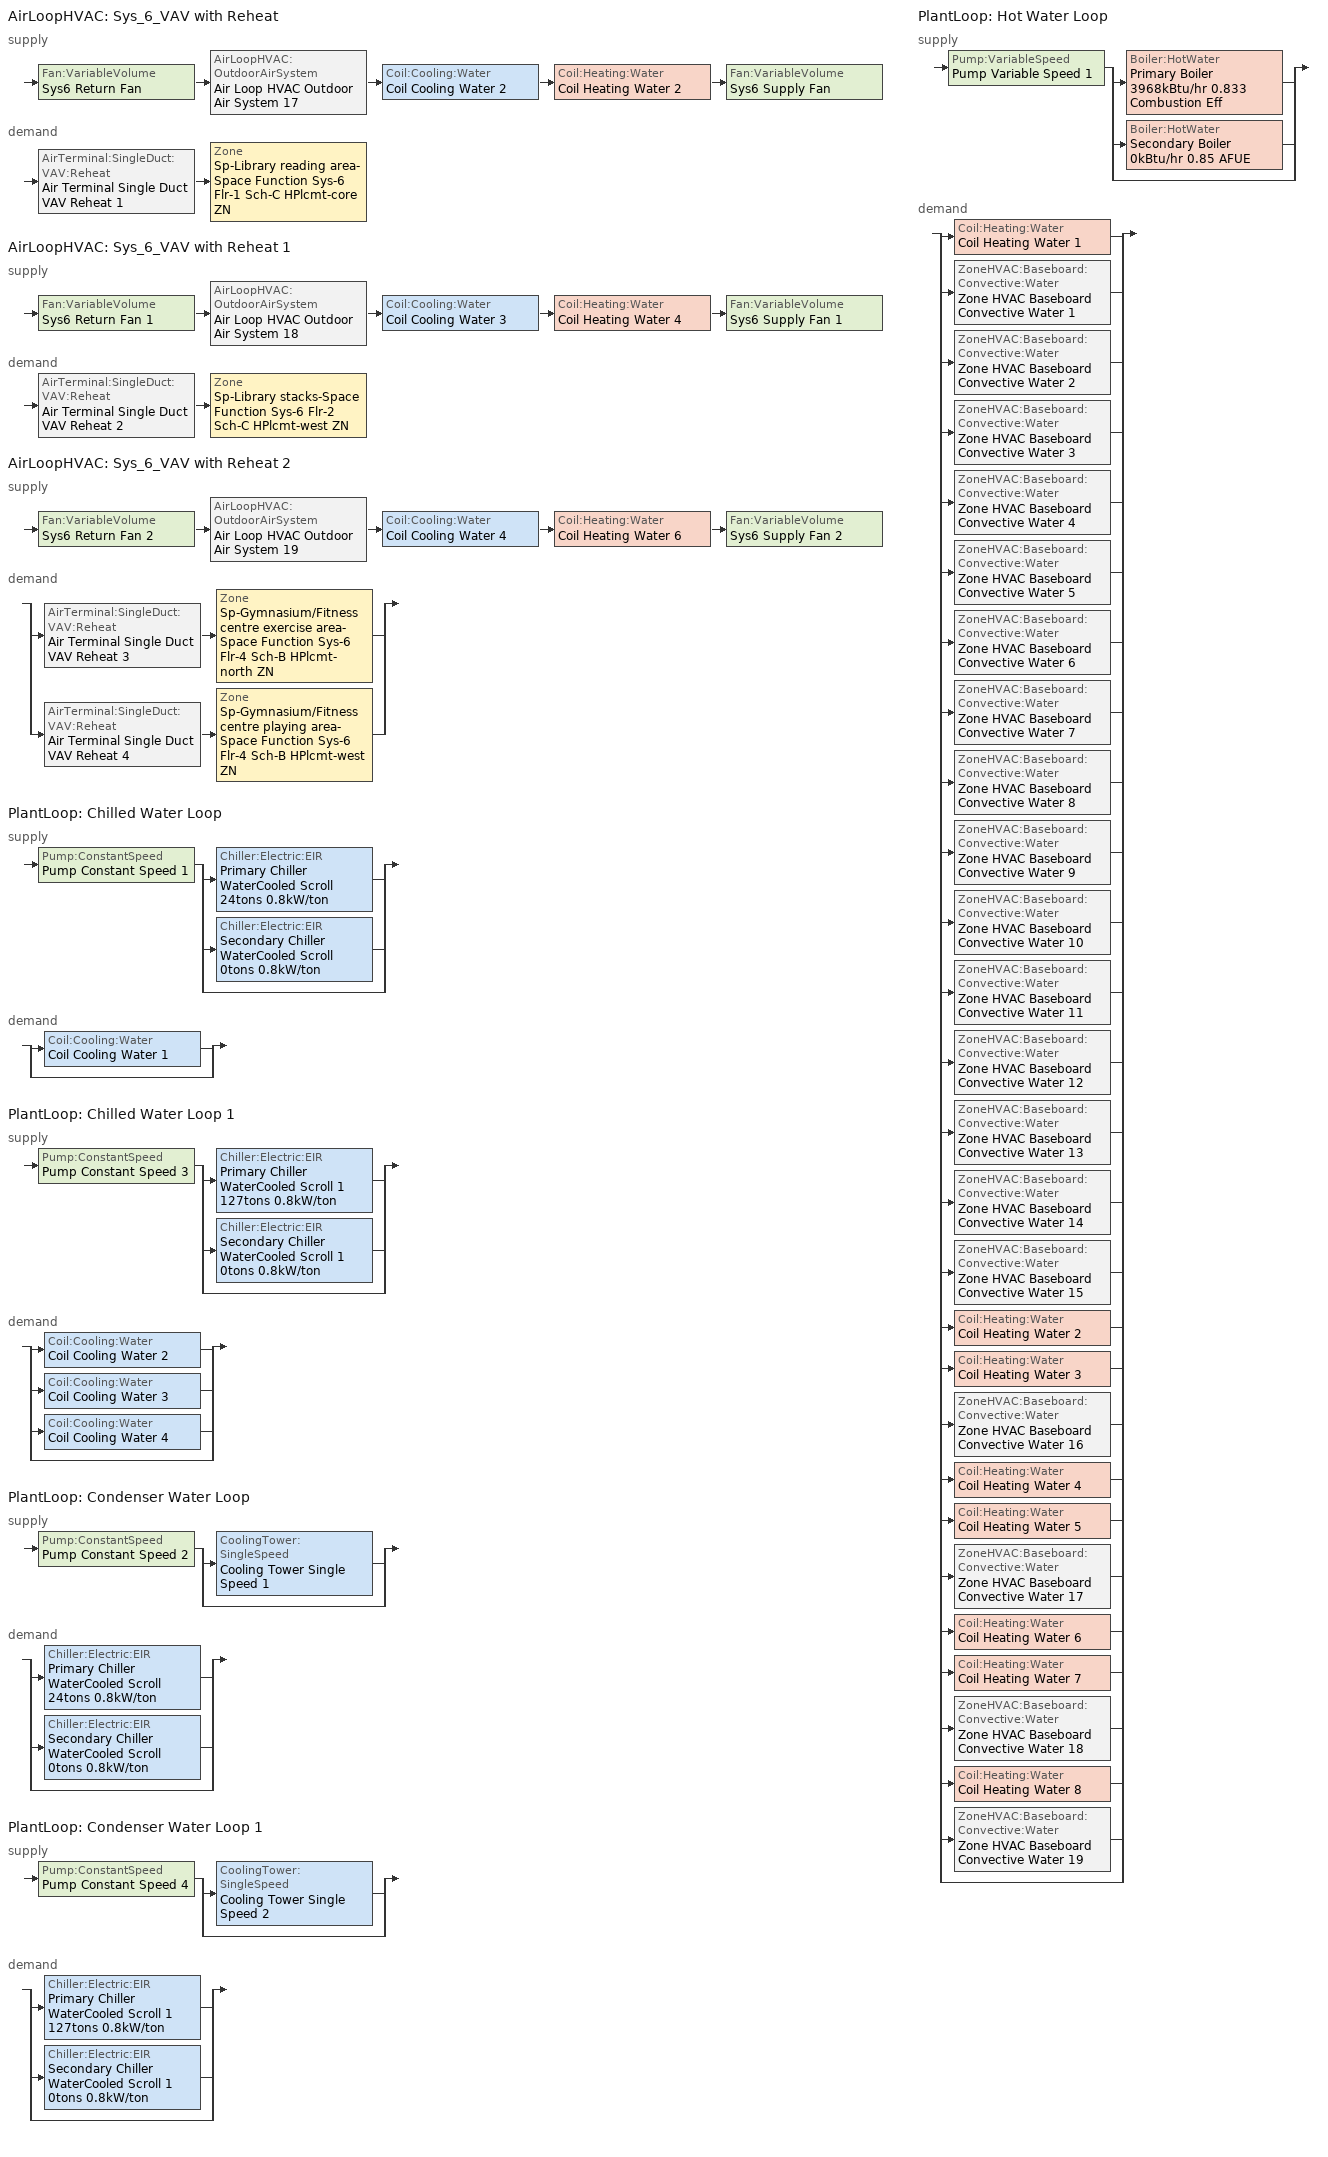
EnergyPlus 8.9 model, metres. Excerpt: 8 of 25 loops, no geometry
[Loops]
AirLoopHVAC 'Sys_6_VAV with Reheat'
 supply: Fan:VariableVolume 'Sys6 Return Fan' > AirLoopHVAC:OutdoorAirSystem 'Air Loop HVAC Outdoor Air System 17' > Coil:Cooling:Water 'Coil Cooling Water 2' > Coil:Heating:Water 'Coil Heating Water 2' > Fan:VariableVolume 'Sys6 Supply Fan'
 demand: AirTerminal:SingleDuct:VAV:Reheat 'Air Terminal Single Duct VAV Reheat 1' > Zone 'Sp-Library reading area-Space Function Sys-6 Flr-1 Sch-C HPlcmt-core ZN'
AirLoopHVAC 'Sys_6_VAV with Reheat 1'
 supply: Fan:VariableVolume 'Sys6 Return Fan 1' > AirLoopHVAC:OutdoorAirSystem 'Air Loop HVAC Outdoor Air System 18' > Coil:Cooling:Water 'Coil Cooling Water 3' > Coil:Heating:Water 'Coil Heating Water 4' > Fan:VariableVolume 'Sys6 Supply Fan 1'
 demand: AirTerminal:SingleDuct:VAV:Reheat 'Air Terminal Single Duct VAV Reheat 2' > Zone 'Sp-Library stacks-Space Function Sys-6 Flr-2 Sch-C HPlcmt-west ZN'
AirLoopHVAC 'Sys_6_VAV with Reheat 2'
 supply: Fan:VariableVolume 'Sys6 Return Fan 2' > AirLoopHVAC:OutdoorAirSystem 'Air Loop HVAC Outdoor Air System 19' > Coil:Cooling:Water 'Coil Cooling Water 4' > Coil:Heating:Water 'Coil Heating Water 6' > Fan:VariableVolume 'Sys6 Supply Fan 2'
 demand: split
  | AirTerminal:SingleDuct:VAV:Reheat 'Air Terminal Single Duct VAV Reheat 3' > Zone 'Sp-Gymnasium/Fitness centre exercise area-Space Function Sys-6 Flr-4 Sch-B HPlcmt-north ZN'
  | AirTerminal:SingleDuct:VAV:Reheat 'Air Terminal Single Duct VAV Reheat 4' > Zone 'Sp-Gymnasium/Fitness centre playing area-Space Function Sys-6 Flr-4 Sch-B HPlcmt-west ZN'
PlantLoop 'Chilled Water Loop'
 supply: Pump:ConstantSpeed 'Pump Constant Speed 1' > split
  | Chiller:Electric:EIR 'Primary Chiller WaterCooled Scroll 24tons 0.8kW/ton'
  | Chiller:Electric:EIR 'Secondary Chiller WaterCooled Scroll 0tons 0.8kW/ton'
  | bypass
 demand: split
  | Coil:Cooling:Water 'Coil Cooling Water 1'
  | bypass
PlantLoop 'Chilled Water Loop 1'
 supply: Pump:ConstantSpeed 'Pump Constant Speed 3' > split
  | Chiller:Electric:EIR 'Primary Chiller WaterCooled Scroll 1 127tons 0.8kW/ton'
  | Chiller:Electric:EIR 'Secondary Chiller WaterCooled Scroll 1 0tons 0.8kW/ton'
  | bypass
 demand: split
  | Coil:Cooling:Water 'Coil Cooling Water 2'
  | Coil:Cooling:Water 'Coil Cooling Water 3'
  | Coil:Cooling:Water 'Coil Cooling Water 4'
  | bypass
PlantLoop 'Condenser Water Loop'
 supply: Pump:ConstantSpeed 'Pump Constant Speed 2' > split
  | CoolingTower:SingleSpeed 'Cooling Tower Single Speed 1'
  | bypass
 demand: split
  | Chiller:Electric:EIR 'Primary Chiller WaterCooled Scroll 24tons 0.8kW/ton'
  | Chiller:Electric:EIR 'Secondary Chiller WaterCooled Scroll 0tons 0.8kW/ton'
  | bypass
PlantLoop 'Condenser Water Loop 1'
 supply: Pump:ConstantSpeed 'Pump Constant Speed 4' > split
  | CoolingTower:SingleSpeed 'Cooling Tower Single Speed 2'
  | bypass
 demand: split
  | Chiller:Electric:EIR 'Primary Chiller WaterCooled Scroll 1 127tons 0.8kW/ton'
  | Chiller:Electric:EIR 'Secondary Chiller WaterCooled Scroll 1 0tons 0.8kW/ton'
  | bypass
PlantLoop 'Hot Water Loop'
 supply: Pump:VariableSpeed 'Pump Variable Speed 1' > split
  | Boiler:HotWater 'Primary Boiler 3968kBtu/hr 0.833 Combustion Eff'
  | Boiler:HotWater 'Secondary Boiler 0kBtu/hr 0.85 AFUE'
  | bypass
 demand: split
  | Coil:Heating:Water 'Coil Heating Water 1'
  | ZoneHVAC:Baseboard:Convective:Water 'Zone HVAC Baseboard Convective Water 1'
  | ZoneHVAC:Baseboard:Convective:Water 'Zone HVAC Baseboard Convective Water 2'
  | ZoneHVAC:Baseboard:Convective:Water 'Zone HVAC Baseboard Convective Water 3'
  | ZoneHVAC:Baseboard:Convective:Water 'Zone HVAC Baseboard Convective Water 4'
  | ZoneHVAC:Baseboard:Convective:Water 'Zone HVAC Baseboard Convective Water 5'
  | ZoneHVAC:Baseboard:Convective:Water 'Zone HVAC Baseboard Convective Water 6'
  | ZoneHVAC:Baseboard:Convective:Water 'Zone HVAC Baseboard Convective Water 7'
  | ZoneHVAC:Baseboard:Convective:Water 'Zone HVAC Baseboard Convective Water 8'
  | ZoneHVAC:Baseboard:Convective:Water 'Zone HVAC Baseboard Convective Water 9'
  | ZoneHVAC:Baseboard:Convective:Water 'Zone HVAC Baseboard Convective Water 10'
  | ZoneHVAC:Baseboard:Convective:Water 'Zone HVAC Baseboard Convective Water 11'
  | ZoneHVAC:Baseboard:Convective:Water 'Zone HVAC Baseboard Convective Water 12'
  | ZoneHVAC:Baseboard:Convective:Water 'Zone HVAC Baseboard Convective Water 13'
  | ZoneHVAC:Baseboard:Convective:Water 'Zone HVAC Baseboard Convective Water 14'
  | ZoneHVAC:Baseboard:Convective:Water 'Zone HVAC Baseboard Convective Water 15'
  | Coil:Heating:Water 'Coil Heating Water 2'
  | Coil:Heating:Water 'Coil Heating Water 3'
  | ZoneHVAC:Baseboard:Convective:Water 'Zone HVAC Baseboard Convective Water 16'
  | Coil:Heating:Water 'Coil Heating Water 4'
  | Coil:Heating:Water 'Coil Heating Water 5'
  | ZoneHVAC:Baseboard:Convective:Water 'Zone HVAC Baseboard Convective Water 17'
  | Coil:Heating:Water 'Coil Heating Water 6'
  | Coil:Heating:Water 'Coil Heating Water 7'
  | ZoneHVAC:Baseboard:Convective:Water 'Zone HVAC Baseboard Convective Water 18'
  | Coil:Heating:Water 'Coil Heating Water 8'
  | ZoneHVAC:Baseboard:Convective:Water 'Zone HVAC Baseboard Convective Water 19'
  | bypass
[ZoneControl:Thermostat] Control Object Type 1=ThermostatSetpoint:DualSetpoint
Name | Zone or ZoneList | Control Type Schedule | Control Name 1
Sp-Gymnasium/Fitness centre exercise area-Space Function Sys-6 Flr-4 Sch-B HPlcmt-north ZN Thermostat | Sp-Gymnasium/Fitness centre exercise area-Space Function Sys-6 Flr-4 Sch-B HPlcmt-north ZN | Sp-Gymnasium/Fitness centre exercise area-Space Function Sys-6 Flr-4 Sch-B HPlcmt-north ZN Thermostat Schedule | Space Function Gymnasium/Fitness centre exercise area Thermostat 2
Sp-Gymnasium/Fitness centre playing area-Space Function Sys-6 Flr-4 Sch-B HPlcmt-west ZN Thermostat | Sp-Gymnasium/Fitness centre playing area-Space Function Sys-6 Flr-4 Sch-B HPlcmt-west ZN | Sp-Gymnasium/Fitness centre playing area-Space Function Sys-6 Flr-4 Sch-B HPlcmt-west ZN Thermostat Schedule | Space Function Gymnasium/Fitness centre playing area Thermostat 2
Sp-Library reading area-Space Function Sys-6 Flr-1 Sch-C HPlcmt-core ZN Thermostat | Sp-Library reading area-Space Function Sys-6 Flr-1 Sch-C HPlcmt-core ZN | Sp-Library reading area-Space Function Sys-6 Flr-1 Sch-C HPlcmt-core ZN Thermostat Schedule | Space Function Library reading area Thermostat 2
Sp-Library stacks-Space Function Sys-6 Flr-2 Sch-C HPlcmt-west ZN Thermostat | Sp-Library stacks-Space Function Sys-6 Flr-2 Sch-C HPlcmt-west ZN | Sp-Library stacks-Space Function Sys-6 Flr-2 Sch-C HPlcmt-west ZN Thermostat Schedule | Space Function Library stacks Thermostat 2
[ThermostatSetpoint:DualSetpoint]
Name | Heating Setpoint Temperature Schedule | Cooling Setpoint Temperature Schedule
Space Function Gymnasium/Fitness centre exercise area Thermostat 2; Space Function Gymnasium/Fitness centre playing area Thermostat 2 | NECB-B-Thermostat Setpoint-Heating | NECB-B-Thermostat Setpoint-Cooling
Space Function Library reading area Thermostat 2; Space Function Library stacks Thermostat 2 | NECB-C-Thermostat Setpoint-Heating | NECB-C-Thermostat Setpoint-Cooling
[ZoneHVAC:Baseboard:Convective:Water] Availability Schedule=Always On Discrete; Heating Design Capacity Method=HeatingDesignCapacity; Heating Design Capacity {W}=Autosize; Heating Design Capacity Per Floor Area {W/m2}=0; Fraction of Autosized Heating Design Capacity=0.8; U-Factor Times Area Value {W/K}=Autosize; Maximum Water Flow Rate {m3/s}=Autosize; Convergence Tolerance=0.001
Zone HVAC Baseboard Convective Water 13; Zone HVAC Baseboard Convective Water 18; Zone HVAC Baseboard Convective Water 19; Zone HVAC Baseboard Convective Water 8; Zone HVAC Baseboard Convective Water 9; Zone HVAC Baseboard Convective Water 15; Zone HVAC Baseboard Convective Water 14; Zone HVAC Baseboard Convective Water 3; Zone HVAC Baseboard Convective Water 2; Zone HVAC Baseboard Convective Water 4; Zone HVAC Baseboard Convective Water 1; Zone HVAC Baseboard Convective Water 10; Zone HVAC Baseboard Convective Water 16; Zone HVAC Baseboard Convective Water 17; Zone HVAC Baseboard Convective Water 11; Zone HVAC Baseboard Convective Water 6; Zone HVAC Baseboard Convective Water 12; Zone HVAC Baseboard Convective Water 5; Zone HVAC Baseboard Convective Water 7
[Zone equipment]
Sp-Gymnasium/Fitness centre exercise area-Space Function Sys-6 Flr-4 Sch-B HPlcmt-north ZN: Air Terminal Single Duct VAV Reheat 3, Zone HVAC Baseboard Convective Water 18
Sp-Gymnasium/Fitness centre playing area-Space Function Sys-6 Flr-4 Sch-B HPlcmt-west ZN: Air Terminal Single Duct VAV Reheat 4, Zone HVAC Baseboard Convective Water 19
Sp-Library reading area-Space Function Sys-6 Flr-1 Sch-C HPlcmt-core ZN: Air Terminal Single Duct VAV Reheat 1, Zone HVAC Baseboard Convective Water 16
Sp-Library stacks-Space Function Sys-6 Flr-2 Sch-C HPlcmt-west ZN: Air Terminal Single Duct VAV Reheat 2, Zone HVAC Baseboard Convective Water 17
[Sizing:Zone] Zone Cooling Design Supply Air Temperature Input Method=SupplyAirTemperature; Zone Cooling Design Supply Air Temperature {C}=13; Zone Cooling Design Supply Air Temperature Difference {deltaC}=11.11; Zone Heating Design Supply Air Temperature Input Method=SupplyAirTemperature; Zone Heating Design Supply Air Temperature {C}=43; Zone Heating Design Supply Air Temperature Difference {deltaC}=11.11; Zone Cooling Design Supply Air Humidity Ratio {kgWater/kgDryAir}=0.0085; Zone Heating Design Supply Air Humidity Ratio {kgWater/kgDryAir}=0.008; Zone Heating Sizing Factor=1.3; Zone Cooling Sizing Factor=1.1; Cooling Design Air Flow Method=DesignDay; Cooling Design Air Flow Rate {m3/s}=0; Cooling Minimum Air Flow per Zone Floor Area {m3/s-m2}=0.000762; Cooling Minimum Air Flow {m3/s}=0; Cooling Minimum Air Flow Fraction=0; Heating Design Air Flow Method=DesignDay; Heating Design Air Flow Rate {m3/s}=0; Heating Maximum Air Flow per Zone Floor Area {m3/s-m2}=0.002032; Heating Maximum Air Flow {m3/s}=0.141576; Heating Maximum Air Flow Fraction=0.3; Account for Dedicated Outdoor Air System=No
Name | Design Specification Outdoor Air Object | Design Specification Zone Air Distribution Object
Sp-Gymnasium/Fitness centre exercise area-Space Function Sys-6 Flr-4 Sch-B HPlcmt-north ZN | Space Function Gymnasium/Fitness centre exercise area Ventilation | Sp-Gymnasium/Fitness centre exercise area-Space Function Sys-6 Flr-4 Sch-B HPlcmt-north ZN Design Spec Zone Air Dist
Sp-Gymnasium/Fitness centre playing area-Space Function Sys-6 Flr-4 Sch-B HPlcmt-west ZN | Space Function Gymnasium/Fitness centre playing area Ventilation | Sp-Gymnasium/Fitness centre playing area-Space Function Sys-6 Flr-4 Sch-B HPlcmt-west ZN Design Spec Zone Air Dist
Sp-Library reading area-Space Function Sys-6 Flr-1 Sch-C HPlcmt-core ZN | Space Function Library reading area Ventilation | Sp-Library reading area-Space Function Sys-6 Flr-1 Sch-C HPlcmt-core ZN Design Spec Zone Air Dist
Sp-Library stacks-Space Function Sys-6 Flr-2 Sch-C HPlcmt-west ZN | Space Function Library stacks Ventilation | Sp-Library stacks-Space Function Sys-6 Flr-2 Sch-C HPlcmt-west ZN Design Spec Zone Air Dist
[DesignSpecification:ZoneAirDistribution] Zone Air Distribution Effectiveness in Cooling Mode=1; Zone Air Distribution Effectiveness in Heating Mode=1
Sp-Gymnasium/Fitness centre exercise area-Space Function Sys-6 Flr-4 Sch-B HPlcmt-north ZN Design Spec Zone Air Dist; Sp-Gymnasium/Fitness centre playing area-Space Function Sys-6 Flr-4 Sch-B HPlcmt-west ZN Design Spec Zone Air Dist; Sp-Library reading area-Space Function Sys-6 Flr-1 Sch-C HPlcmt-core ZN Design Spec Zone Air Dist; Sp-Library stacks-Space Function Sys-6 Flr-2 Sch-C HPlcmt-west ZN Design Spec Zone Air Dist
[Controller:MechanicalVentilation] Demand Controlled Ventilation=No; System Outdoor Air Method=ZoneSum
Name | Availability Schedule | Zone Name 1 | Design Specification Outdoor Air Object Name 1 | Design Specification Zone Air Distribution Object Name 1 | Zone Name 2 | Design Specification Outdoor Air Object Name 2 | Design Specification Zone Air Distribution Object Name 2
Controller Mechanical Ventilation 19 | Sys_6_VAV with Reheat 2 Occ Sch | Sp-Gymnasium/Fitness centre exercise area-Space Function Sys-6 Flr-4 Sch-B HPlcmt-north ZN | Space Function Gymnasium/Fitness centre exercise area Ventilation | Sp-Gymnasium/Fitness centre exercise area-Space Function Sys-6 Flr-4 Sch-B HPlcmt-north ZN Design Spec Zone Air Dist | Sp-Gymnasium/Fitness centre playing area-Space Function Sys-6 Flr-4 Sch-B HPlcmt-west ZN | Space Function Gymnasium/Fitness centre playing area Ventilation | Sp-Gymnasium/Fitness centre playing area-Space Function Sys-6 Flr-4 Sch-B HPlcmt-west ZN Design Spec Zone Air Dist
Controller Mechanical Ventilation 17 | Sys_6_VAV with Reheat Occ Sch | Sp-Library reading area-Space Function Sys-6 Flr-1 Sch-C HPlcmt-core ZN | Space Function Library reading area Ventilation | Sp-Library reading area-Space Function Sys-6 Flr-1 Sch-C HPlcmt-core ZN Design Spec Zone Air Dist
Controller Mechanical Ventilation 18 | Sys_6_VAV with Reheat 1 Occ Sch | Sp-Library stacks-Space Function Sys-6 Flr-2 Sch-C HPlcmt-west ZN | Space Function Library stacks Ventilation | Sp-Library stacks-Space Function Sys-6 Flr-2 Sch-C HPlcmt-west ZN Design Spec Zone Air Dist
[DesignSpecification:OutdoorAir] Outdoor Air Method=Sum; Outdoor Air Flow per Person {m3/s-person}=0; Outdoor Air Flow per Zone {m3/s}=0; Outdoor Air Flow Air Changes per Hour {1/hr}=0
Name | Outdoor Air Flow per Zone Floor Area {m3/s-m2}
Space Function Gymnasium/Fitness centre exercise area Ventilation | 0.0043688
Space Function Gymnasium/Fitness centre playing area Ventilation | 0.001524
Space Function Library reading area Ventilation; Space Function Library stacks Ventilation | 0.0008636
[AirTerminal:SingleDuct:VAV:Reheat] Availability Schedule=Always On Discrete; Maximum Air Flow Rate {m3/s}=Autosize; Zone Minimum Air Flow Input Method=Constant; Constant Minimum Air Flow Fraction=0.3; Maximum Hot Water or Steam Flow Rate {m3/s}=Autosize; Minimum Hot Water or Steam Flow Rate {m3/s}=0; Convergence Tolerance=0.001; Damper Heating Action=Normal; Maximum Flow per Zone Floor Area During Reheat {m3/s-m2}=Autocalculate; Maximum Reheat Air Temperature {C}=43
Name | Fixed Minimum Air Flow Rate {m3/s} | Reheat Coil | Maximum Flow Fraction During Reheat
Air Terminal Single Duct VAV Reheat 3 | 3.75 | Coil Heating Water 7 | 0.5
Air Terminal Single Duct VAV Reheat 4 | 3.75 | Coil Heating Water 8 | 0.5
Air Terminal Single Duct VAV Reheat 1 | 5 | Coil Heating Water 3 | Autocalculate
Air Terminal Single Duct VAV Reheat 2 | 3.75 | Coil Heating Water 5 | Autocalculate
[Coil:Heating:Water] Availability Schedule=Always On Discrete; U-Factor Times Area Value {W/K}=Autosize; Maximum Water Flow Rate {m3/s}=Autosize; Performance Input Method=UFactorTimesAreaAndDesignWaterFlowRate; Rated Capacity {W}=Autosize; Rated Inlet Water Temperature {C}=82.2; Rated Inlet Air Temperature {C}=16.6; Rated Outlet Water Temperature {C}=71.1; Rated Outlet Air Temperature {C}=32.2; Rated Ratio for Air and Water Convection=0.5
Coil Heating Water 7; Coil Heating Water 8; Coil Heating Water 3; Coil Heating Water 5; Coil Heating Water 1; Coil Heating Water 2; Coil Heating Water 4; Coil Heating Water 6
[Fan:ConstantVolume]
Fan Constant Volume 2: Availability Schedule=Always On Discrete; Fan Total Efficiency=0.39975; Pressure Rise {Pa}=640; Maximum Flow Rate {m3/s}=AutoSize; Motor Efficiency=0.615; Motor In Airstream Fraction=1
[Coil:Cooling:Water] Availability Schedule=Always On Discrete; Design Water Flow Rate {m3/s}=Autosize; Design Air Flow Rate {m3/s}=Autosize; Design Inlet Water Temperature {C}=Autosize; Design Inlet Air Temperature {C}=Autosize; Design Outlet Air Temperature {C}=Autosize; Design Inlet Air Humidity Ratio {kgWater/kgDryAir}=Autosize; Design Outlet Air Humidity Ratio {kgWater/kgDryAir}=Autosize; Type of Analysis=SimpleAnalysis; Heat Exchanger Configuration=CrossFlow
Coil Cooling Water 1; Coil Cooling Water 2; Coil Cooling Water 3; Coil Cooling Water 4
[ZoneHVAC:FourPipeFanCoil]
Zone HVAC Four Pipe Fan Coil 1: Availability Schedule=Always On Discrete; Capacity Control Method=ConstantFanVariableFlow; Maximum Supply Air Flow Rate {m3/s}=Autosize; Maximum Outdoor Air Flow Rate {m3/s}=Autosize; Supply Air Fan=Fan Constant Volume 2; Cooling Coil=Coil Cooling Water 1; Maximum Cold Water Flow Rate {m3/s}=Autosize; Heating Coil=Coil Heating Water 1; Maximum Hot Water Flow Rate {m3/s}=Autosize; Minimum Supply Air Temperature in Cooling Mode {C}=Autosize; Maximum Supply Air Temperature in Heating Mode {C}=Autosize
[AirLoopHVAC] Design Supply Air Flow Rate {m3/s}=AutoSize
Sys_6_VAV with Reheat; Sys_6_VAV with Reheat 1; Sys_6_VAV with Reheat 2
[Sizing:System] Type of Load to Size On=Sensible; Design Outdoor Air Flow Rate {m3/s}=Autosize; Central Heating Maximum System Air Flow Ratio=0.3; Preheat Design Temperature {C}=7; Preheat Design Humidity Ratio {kgWater/kgDryAir}=0.008; Precool Design Temperature {C}=12.8; Precool Design Humidity Ratio {kgWater/kgDryAir}=0.008; Central Cooling Design Supply Air Temperature {C}=13; Central Heating Design Supply Air Temperature {C}=13.1; Type of Zone Sum to Use=NonCoincident; 100% Outdoor Air in Cooling=No; 100% Outdoor Air in Heating=No; Central Cooling Design Supply Air Humidity Ratio {kgWater/kgDryAir}=0.0085; Central Heating Design Supply Air Humidity Ratio {kgWater/kgDryAir}=0.008; Cooling Supply Air Flow Rate Method=DesignDay; Cooling Supply Air Flow Rate {m3/s}=0; Cooling Supply Air Flow Rate Per Floor Area {m3/s-m2}=0.00996765; Cooling Fraction of Autosized Cooling Supply Air Flow Rate=1; Cooling Supply Air Flow Rate Per Unit Cooling Capacity {m3/s-W}=3.94755e-05; Heating Supply Air Flow Rate Method=DesignDay; Heating Supply Air Flow Rate {m3/s}=0; Heating Supply Air Flow Rate Per Floor Area {m3/s-m2}=0.00996765; Heating Fraction of Autosized Heating Supply Air Flow Rate=1; Heating Fraction of Autosized Cooling Supply Air Flow Rate=1; Heating Supply Air Flow Rate Per Unit Heating Capacity {m3/s-W}=3.15882e-05; System Outdoor Air Method=ZoneSum; Zone Maximum Outdoor Air Fraction=1; Cooling Design Capacity Method=CoolingDesignCapacity; Cooling Design Capacity {W}=Autosize; Cooling Design Capacity Per Floor Area {W/m2}=234.7; Fraction of Autosized Cooling Design Capacity=1; Heating Design Capacity Method=HeatingDesignCapacity; Heating Design Capacity {W}=Autosize; Heating Design Capacity Per Floor Area {W/m2}=157; Fraction of Autosized Heating Design Capacity=1; Central Cooling Capacity Control Method=OnOff
Sys_6_VAV with Reheat; Sys_6_VAV with Reheat 1; Sys_6_VAV with Reheat 2
[Controller:OutdoorAir] Minimum Outdoor Air Flow Rate {m3/s}=Autosize; Maximum Outdoor Air Flow Rate {m3/s}=Autosize; Economizer Control Type=DifferentialEnthalpy; Economizer Control Action Type=ModulateFlow; Lockout Type=NoLockout; Minimum Limit Type=FixedMinimum; High Humidity Control=No; Control High Indoor Humidity Based on Outdoor Humidity Ratio=Yes
Name | Minimum Outdoor Air Schedule | Mechanical Ventilation Controller | Heat Recovery Bypass Control Type
Controller Outdoor Air 17 | Sys_6_VAV with Reheat Occ Sch | Controller Mechanical Ventilation 17 | BypassWhenOAFlowGreaterThanMinimum
Controller Outdoor Air 18 | Sys_6_VAV with Reheat 1 Occ Sch | Controller Mechanical Ventilation 18 | BypassWhenWithinEconomizerLimits
Controller Outdoor Air 19 | Sys_6_VAV with Reheat 2 Occ Sch | Controller Mechanical Ventilation 19 | BypassWhenOAFlowGreaterThanMinimum
[HeatExchanger:AirToAir:SensibleAndLatent] Availability Schedule=Always On Discrete; Nominal Supply Air Flow Rate {m3/s}=Autosize; Sensible Effectiveness at 100% Heating Air Flow=0.5; Latent Effectiveness at 100% Heating Air Flow=0.5; Sensible Effectiveness at 75% Heating Air Flow=0.5; Latent Effectiveness at 75% Heating Air Flow=0.5; Sensible Effectiveness at 100% Cooling Air Flow=0.5; Latent Effectiveness at 100% Cooling Air Flow=0.5; Sensible Effectiveness at 75% Cooling Air Flow=0.5; Latent Effectiveness at 75% Cooling Air Flow=0.5; Supply Air Outlet Temperature Control=Yes; Heat Exchanger Type=Rotary; Frost Control Type=ExhaustOnly; Threshold Temperature {C}=-23.3; Initial Defrost Time Fraction=0.167; Rate of Defrost Time Fraction Increase {1/K}=1.44; Economizer Lockout=Yes
Name | Nominal Electric Power {W}
Sys_6_VAV with Reheat ERV | 1599.08
Sys_6_VAV with Reheat 2 ERV | 7977.66
[SetpointManager:OutdoorAirPretreat] Control Variable=Temperature; Minimum Setpoint Temperature {C}=-99; Maximum Setpoint Temperature {C}=99; Minimum Setpoint Humidity Ratio {kgWater/kgDryAir}=1e-05; Maximum Setpoint Humidity Ratio {kgWater/kgDryAir}=1
Setpoint Manager Outdoor Air Pretreat 16; Setpoint Manager Outdoor Air Pretreat 17
[SetpointManager:MixedAir] Control Variable=Temperature
Node 311 OS Default SPM; Node 310 OS Default SPM; Node 309 OS Default SPM; Node 308 OS Default SPM; Node 332 OS Default SPM; Node 331 OS Default SPM; Node 330 OS Default SPM; Node 329 OS Default SPM; Node 353 OS Default SPM; Node 352 OS Default SPM; Node 351 OS Default SPM; Node 350 OS Default SPM
[Controller:WaterCoil] Control Variable=Temperature; Actuator Variable=Flow; Maximum Actuated Flow {m3/s}=Autosize; Minimum Actuated Flow {m3/s}=0
Name | Action | Controller Convergence Tolerance {deltaC}
Controller Water Coil 4; Controller Water Coil 7; Controller Water Coil 10 | Reverse | Autosize
Controller Water Coil 3; Controller Water Coil 6; Controller Water Coil 9 | Normal | 0.0001
[Fan:VariableVolume] Maximum Flow Rate {m3/s}=AutoSize; Fan Power Minimum Flow Rate Input Method=Fraction; Fan Power Minimum Air Flow Rate {m3/s}=0; Motor In Airstream Fraction=1; Fan Power Coefficient 5=0
Name | Availability Schedule | Fan Total Efficiency | Pressure Rise {Pa} | Fan Power Minimum Flow Fraction | Motor Efficiency | Fan Power Coefficient 1 | Fan Power Coefficient 2 | Fan Power Coefficient 3 | Fan Power Coefficient 4
Sys6 Return Fan | Sys_6_VAV with Reheat Occ Sch | 0.299975 | 250 | 0.68 | 0.4615 | -2.4176 | 9.5874 | -11.559 | 5.4009
Sys6 Supply Fan | Sys_6_VAV with Reheat Occ Sch | 0.549965 | 1000 | 0.68 | 0.8461 | -2.4176 | 9.5874 | -11.559 | 5.4009
Sys6 Return Fan 1 | Sys_6_VAV with Reheat 1 Occ Sch | 0.299975 | 250 | 0.68 | 0.4615 | -2.4176 | 9.5874 | -11.559 | 5.4009
Sys6 Supply Fan 1 | Sys_6_VAV with Reheat 1 Occ Sch | 0.549965 | 1000 | 0.68 | 0.8461 | -2.4176 | 9.5874 | -11.559 | 5.4009
Sys6 Return Fan 2 | Sys_6_VAV with Reheat 2 Occ Sch | 0.299975 | 250 | 0.68 | 0.4615 | -2.4176 | 9.5874 | -11.559 | 5.4009
Sys6 Supply Fan 2 | Sys_6_VAV with Reheat 2 Occ Sch | 0.549965 | 1000 | 0.5 | 0.8461 | -4.1457 | 16.803 | -19.471 | 7.8488
[SetpointManager:Scheduled] Control Variable=Temperature
Name | Schedule
Setpoint Manager Scheduled 5 | Supply Air Temp
Setpoint Manager Scheduled 6 | Supply Air Temp 1
Setpoint Manager Scheduled 7 | Supply Air Temp 2
Setpoint Manager Scheduled 1 | CHW Temp
Setpoint Manager Scheduled 3 | CHW Temp 1
Setpoint Manager Scheduled 2 | CW Temp
Setpoint Manager Scheduled 4 | CW Temp 1
[PlantLoop] Fluid Type=Water; Maximum Loop Temperature {C}=100; Minimum Loop Temperature {C}=0; Maximum Loop Flow Rate {m3/s}=Autosize; Minimum Loop Flow Rate {m3/s}=0; Plant Loop Volume {m3}=Autocalculate; Load Distribution Scheme=Optimal; Plant Loop Demand Calculation Scheme=SingleSetpoint
Name | Plant Equipment Operation Scheme
Chilled Water Loop | Chilled Water Loop Operation Schemes
Chilled Water Loop 1 | Chilled Water Loop 1 Operation Schemes
Condenser Water Loop | Condenser Water Loop Operation Schemes
Condenser Water Loop 1 | Condenser Water Loop 1 Operation Schemes
Hot Water Loop | Hot Water Loop Operation Schemes
[Sizing:Plant] Sizing Option=NonCoincident; Zone Timesteps in Averaging Window=1; Coincident Sizing Factor Mode=None
Name | Loop Type | Design Loop Exit Temperature {C} | Loop Design Temperature Difference {deltaC}
Chilled Water Loop; Chilled Water Loop 1 | Cooling | 7 | 6
Condenser Water Loop; Condenser Water Loop 1 | Condenser | 29 | 6
Hot Water Loop | Heating | 82 | 16
[Pump:ConstantSpeed] Design Flow Rate {m3/s}=Autosize; Design Pump Head {Pa}=179352; Design Power Consumption {W}=Autosize; Fraction of Motor Inefficiencies to Fluid Stream=0; Pump Control Type=Intermittent; Design Power Sizing Method=PowerPerFlowPerPressure; Design Electric Power per Unit Flow Rate {W/(m3/s)}=348701.1; Design Shaft Power per Unit Flow Rate per Unit Head=1.28205
Name | Motor Efficiency
Pump Constant Speed 1 | 0.865
Pump Constant Speed 3 | 0.917
Pump Constant Speed 2 | 0.895
Pump Constant Speed 4 | 0.924
[Chiller:Electric:EIR] Reference Leaving Chilled Water Temperature {C}=6.67; Reference Entering Condenser Fluid Temperature {C}=29.4; Reference Chilled Water Flow Rate {m3/s}=Autosize; Reference Condenser Fluid Flow Rate {m3/s}=Autosize; Cooling Capacity Function of Temperature Curve=WaterCooled_Scroll_CAPFT_NECB2011; Electric Input to Cooling Output Ratio Function of Temperature Curve=WaterCooled_Scroll_EIRFT_NECB2011; Electric Input to Cooling Output Ratio Function of Part Load Ratio Curve=WaterCooled_Scroll_EIRFPLR_NECB2011; Minimum Part Load Ratio=0.25; Maximum Part Load Ratio=1; Optimum Part Load Ratio=1; Minimum Unloading Ratio=0.25; Condenser Type=WaterCooled; Condenser Fan Power Ratio {W/W}=0; Fraction of Compressor Electric Consumption Rejected by Condenser=1; Leaving Chilled Water Lower Temperature Limit {C}=2; Chiller Flow Mode=LeavingSetpointModulated; Sizing Factor=1
Name | Reference Capacity {W} | Reference COP {W/W}
Primary Chiller WaterCooled Scroll 24tons 0.8kW/ton | 82732.5 | 4.5032
Secondary Chiller WaterCooled Scroll 0tons 0.8kW/ton; Secondary Chiller WaterCooled Scroll 1 0tons 0.8kW/ton | 0.001 | 4.5032
Primary Chiller WaterCooled Scroll 1 127tons 0.8kW/ton | 445567 | 4.54393
[PlantEquipmentOperationSchemes] Control Scheme Schedule Name 1=Always On Discrete
Name | Control Scheme Object Type 1 | Control Scheme Name 1
Chilled Water Loop Operation Schemes | PlantEquipmentOperation:CoolingLoad | Chilled Water Loop Cooling Operation Scheme
Chilled Water Loop 1 Operation Schemes | PlantEquipmentOperation:CoolingLoad | Chilled Water Loop 1 Cooling Operation Scheme
Condenser Water Loop Operation Schemes | PlantEquipmentOperation:CoolingLoad | Condenser Water Loop Cooling Operation Scheme
Condenser Water Loop 1 Operation Schemes | PlantEquipmentOperation:CoolingLoad | Condenser Water Loop 1 Cooling Operation Scheme
Hot Water Loop Operation Schemes | PlantEquipmentOperation:HeatingLoad | Hot Water Loop Heating Operation Scheme
[PlantEquipmentOperation:CoolingLoad] Load Range Lower Limit 1 {W}=0; Load Range Upper Limit 1 {W}=1000000000
Name | Range Equipment List Name 1
Chilled Water Loop Cooling Operation Scheme | Chilled Water Loop Cooling Equipment List
Chilled Water Loop 1 Cooling Operation Scheme | Chilled Water Loop 1 Cooling Equipment List
Condenser Water Loop Cooling Operation Scheme | Condenser Water Loop Cooling Equipment List
Condenser Water Loop 1 Cooling Operation Scheme | Condenser Water Loop 1 Cooling Equipment List
[PlantEquipmentList]
Chilled Water Loop Cooling Equipment List: Chiller:Electric:EIR, Primary Chiller WaterCooled Scroll 24tons 0.8kW/ton, Chiller:Electric:EIR, Secondary Chiller WaterCooled Scroll 0tons 0.8kW/ton
Chilled Water Loop 1 Cooling Equipment List: Chiller:Electric:EIR, Primary Chiller WaterCooled Scroll 1 127tons 0.8kW/ton, Chiller:Electric:EIR, Secondary Chiller WaterCooled Scroll 1 0tons 0.8kW/ton
Condenser Water Loop Cooling Equipment List: CoolingTower:SingleSpeed, Cooling Tower Single Speed 1
Condenser Water Loop 1 Cooling Equipment List: CoolingTower:SingleSpeed, Cooling Tower Single Speed 2
Hot Water Loop Heating Equipment List: Boiler:HotWater, Primary Boiler 3968kBtu/hr 0.833 Combustion Eff, Boiler:HotWater, Secondary Boiler 0kBtu/hr 0.85 AFUE
[CoolingTower:SingleSpeed] Design Water Flow Rate {m3/s}=Autosize; Design Air Flow Rate {m3/s}=Autosize; Design U-Factor Times Area Value {W/K}=Autosize; Free Convection Air Flow Rate {m3/s}=Autosize; Free Convection Air Flow Rate Sizing Factor=0.1; Free Convection U-Factor Times Area Value {W/K}=Autosize; Free Convection U-Factor Times Area Value Sizing Factor=0.1; Performance Input Method=UFactorTimesAreaAndDesignWaterFlowRate; Heat Rejection Capacity and Nominal Capacity Sizing Ratio=1.25; Free Convection Capacity {W}=0; Free Convection Nominal Capacity Sizing Factor=0.1; Design Inlet Air Dry-Bulb Temperature {C}=24; Design Inlet Air Wet-Bulb Temperature {C}=24; Design Approach Temperature {deltaC}=5; Design Range Temperature {deltaC}=5; Basin Heater Capacity {W/K}=0; Basin Heater Setpoint Temperature {C}=2; Evaporation Loss Mode=LossFactor; Evaporation Loss Factor {percent/K}=0.2; Drift Loss Percent {percent}=0.008; Blowdown Calculation Mode=ConcentrationRatio; Blowdown Concentration Ratio=3; Capacity Control=FanCycling; Number of Cells=1; Cell Control=MinimalCell; Cell Minimum  Water Flow Rate Fraction=0.33; Cell Maximum Water Flow Rate Fraction=2.5; Sizing Factor=1
Name | Design Fan Power {W}
Cooling Tower Single Speed 1 | Autosize
Cooling Tower Single Speed 2 | 7067.11
[Pump:VariableSpeed]
Pump Variable Speed 1: Design Maximum Flow Rate {m3/s}=Autosize; Design Pump Head {Pa}=179352; Design Power Consumption {W}=Autosize; Motor Efficiency=0.917; Fraction of Motor Inefficiencies to Fluid Stream=0; Coefficient 1 of the Part Load Performance Curve=0; Coefficient 2 of the Part Load Performance Curve=1; Coefficient 3 of the Part Load Performance Curve=0; Coefficient 4 of the Part Load Performance Curve=0; Design Minimum Flow Rate {m3/s}=0; Pump Control Type=Intermittent; Skin Loss Radiative Fraction=0.5; Design Power Sizing Method=PowerPerFlowPerPressure; Design Electric Power per Unit Flow Rate {W/(m3/s)}=348701.1; Design Shaft Power per Unit Flow Rate per Unit Head=1.28205; Design Minimum Flow Rate Fraction=0
[Boiler:HotWater] Fuel Type=NaturalGas; Design Water Outlet Temperature {C}=82; Design Water Flow Rate {m3/s}=Autosize; Maximum Part Load Ratio=1; Optimum Part Load Ratio=1; Water Outlet Upper Temperature Limit {C}=99; Parasitic Electric Load {W}=0; Sizing Factor=1
Name | Nominal Capacity {W} | Nominal Thermal Efficiency | Minimum Part Load Ratio | Boiler Flow Mode
Primary Boiler 3968kBtu/hr 0.833 Combustion Eff | 1.1628e+06 | 0.826 | 0.25 | LeavingSetpointModulated
Secondary Boiler 0kBtu/hr 0.85 AFUE | 0.001 | 0.85 | 0 | ConstantFlow
[SetpointManager:OutdoorAirReset]
Setpoint Manager Outdoor Air Reset 1: Control Variable=Temperature; Setpoint at Outdoor Low Temperature {C}=82; Outdoor Low Temperature {C}=-16; Setpoint at Outdoor High Temperature {C}=60; Outdoor High Temperature {C}=0
[PlantEquipmentOperation:HeatingLoad]
Hot Water Loop Heating Operation Scheme: Load Range Lower Limit 1 {W}=0; Load Range Upper Limit 1 {W}=1000000000; Range Equipment List Name 1=Hot Water Loop Heating Equipment List
[Schedule:Compact]
Sp-Gymnasium/Fitness centre exercise area-Space Function Sys-6 Flr-4 Sch-B HPlcmt-north ZN Thermostat Schedule; Sp-Gymnasium/Fitness centre playing area-Space Function Sys-6 Flr-4 Sch-B HPlcmt-west ZN Thermostat Schedule; Sp-Library reading area-Space Function Sys-6 Flr-1 Sch-C HPlcmt-core ZN Thermostat Schedule; Sp-Library stacks-Space Function Sys-6 Flr-2 Sch-C HPlcmt-west ZN Thermostat Schedule: Through: 12/31, For: AllDays, Until: 24:00, 4
[Schedule:Day:Interval]
NECB-B-Thermostat Setpoint-Heating Sun|Hol Day: No, 01:00, 18, 02:00, 22, 09:00, 18, 10:00, 20, 23:00, 22, 24:00, 18
NECB-B-Thermostat Setpoint-Heating Default|Wkdy Day; NECB-B-Thermostat Setpoint-Heating Sat Day; NECB-B-Thermostat Setpoint-Heating Default: No, 02:00, 22, 08:00, 18, 09:00, 20, 24:00, 22
NECB-B-Thermostat Setpoint-Cooling Sun|Hol Day: No, 09:00, 35, 23:00, 24, 24:00, 35
NECB-B-Thermostat Setpoint-Cooling Default|Wkdy Day; NECB-B-Thermostat Setpoint-Cooling Sat Day; NECB-B-Thermostat Setpoint-Cooling Default: No, 01:00, 24, 08:00, 35, 24:00, 24
Sys_6_VAV with Reheat 2 Occ Sch Sunday: No, 01:00, 0, 02:00, 1, 11:00, 0, 23:00, 1, 24:00, 0
Sys_6_VAV with Reheat 2 Occ Sch Monday; Sys_6_VAV with Reheat 2 Occ Sch Tuesday; Sys_6_VAV with Reheat 2 Occ Sch Wednesday; Sys_6_VAV with Reheat 2 Occ Sch Thursday; Sys_6_VAV with Reheat 2 Occ Sch Friday: No, 01:00, 1, 10:00, 0, 24:00, 1
Sys_6_VAV with Reheat 2 Occ Sch Saturday: No, 02:00, 1, 10:00, 0, 24:00, 1
Sys_6_VAV with Reheat 2 Occ Sch Default; Sys_6_VAV with Reheat 2 Occ Sch Summer Design Day; Sys_6_VAV with Reheat 2 Occ Sch Winter Design Day; Sys_6_VAV with Reheat Occ Sch Default; Sys_6_VAV with Reheat Occ Sch Summer Design Day; Sys_6_VAV with Reheat Occ Sch Winter Design Day; Sys_6_VAV with Reheat 1 Occ Sch Default; Sys_6_VAV with Reheat 1 Occ Sch Summer Design Day; Sys_6_VAV with Reheat 1 Occ Sch Winter Design Day: No, 24:00, 1
NECB-C-Thermostat Setpoint-Heating Sun|Hol Day: No, 09:00, 18, 10:00, 20, 19:00, 22, 24:00, 18
NECB-C-Thermostat Setpoint-Heating Default|Wkdy Day; NECB-C-Thermostat Setpoint-Heating Sat Day; NECB-C-Thermostat Setpoint-Heating Default: No, 07:00, 18, 08:00, 20, 21:00, 22, 24:00, 18
NECB-C-Thermostat Setpoint-Cooling Sun|Hol Day: No, 07:00, 35, 19:00, 24, 24:00, 35
NECB-C-Thermostat Setpoint-Cooling Default|Wkdy Day; NECB-C-Thermostat Setpoint-Cooling Sat Day; NECB-C-Thermostat Setpoint-Cooling Default: No, 07:00, 35, 21:00, 24, 24:00, 35
Sys_6_VAV with Reheat Occ Sch Sunday; Sys_6_VAV with Reheat 1 Occ Sch Sunday: No, 09:00, 0, 19:00, 1, 24:00, 0
Sys_6_VAV with Reheat Occ Sch Monday; Sys_6_VAV with Reheat Occ Sch Tuesday; Sys_6_VAV with Reheat Occ Sch Wednesday; Sys_6_VAV with Reheat Occ Sch Thursday; Sys_6_VAV with Reheat Occ Sch Friday; Sys_6_VAV with Reheat Occ Sch Saturday; Sys_6_VAV with Reheat 1 Occ Sch Monday; Sys_6_VAV with Reheat 1 Occ Sch Tuesday; Sys_6_VAV with Reheat 1 Occ Sch Wednesday; Sys_6_VAV with Reheat 1 Occ Sch Thursday; Sys_6_VAV with Reheat 1 Occ Sch Friday; Sys_6_VAV with Reheat 1 Occ Sch Saturday: No, 09:00, 0, 21:00, 1, 24:00, 0
satCHW Temp 1; satCHW Temp 3; Schedule Day 5; Schedule Day 7; sunCHW Temp 1; sunCHW Temp 3; wkdCHW Temp 1; wkdCHW Temp 3: No, 01:00, 7, 02:00, 7, 03:00, 7, 04:00, 7, 05:00, 7, 06:00, 7, 07:00, 7, 08:00, 7, 09:00, 7, 10:00, 7, 11:00, 7, 12:00, 7, 13:00, 7, 14:00, 7, 15:00, 7, 16:00, 7, 17:00, 7, 18:00, 7, 19:00, 7, 20:00, 7, 21:00, 7, 22:00, 7, 23:00, 7, 24:00, 7
satCW Temp 1; satCW Temp 3; Schedule Day 6; Schedule Day 8; sunCW Temp 1; sunCW Temp 3; wkdCW Temp 1; wkdCW Temp 3: No, 01:00, 29, 02:00, 29, 03:00, 29, 04:00, 29, 05:00, 29, 06:00, 29, 07:00, 29, 08:00, 29, 09:00, 29, 10:00, 29, 11:00, 29, 12:00, 29, 13:00, 29, 14:00, 29, 15:00, 29, 16:00, 29, 17:00, 29, 18:00, 29, 19:00, 29, 20:00, 29, 21:00, 29, 22:00, 29, 23:00, 29, 24:00, 29
Supply Air Temp Default; Supply Air Temp Default 1; Supply Air Temp Default 2: No, 24:00, 13
[Schedule:Week:Daily]
NECB-B-Thermostat Setpoint-Heating Week Rule - Jan1-Dec31: NECB-B-Thermostat Setpoint-Heating Sun|Hol Day, NECB-B-Thermostat Setpoint-Heating Default|Wkdy Day, NECB-B-Thermostat Setpoint-Heating Default|Wkdy Day, NECB-B-Thermostat Setpoint-Heating Default|Wkdy Day, NECB-B-Thermostat Setpoint-Heating Default|Wkdy Day, NECB-B-Thermostat Setpoint-Heating Default|Wkdy Day, NECB-B-Thermostat Setpoint-Heating Sat Day, NECB-B-Thermostat Setpoint-Heating Default, NECB-B-Thermostat Setpoint-Heating Default, NECB-B-Thermostat Setpoint-Heating Default, NECB-B-Thermostat Setpoint-Heating Default, NECB-B-Thermostat Setpoint-Heating Default
NECB-B-Thermostat Setpoint-Cooling Week Rule - Jan1-Dec31: NECB-B-Thermostat Setpoint-Cooling Sun|Hol Day, NECB-B-Thermostat Setpoint-Cooling Default|Wkdy Day, NECB-B-Thermostat Setpoint-Cooling Default|Wkdy Day, NECB-B-Thermostat Setpoint-Cooling Default|Wkdy Day, NECB-B-Thermostat Setpoint-Cooling Default|Wkdy Day, NECB-B-Thermostat Setpoint-Cooling Default|Wkdy Day, NECB-B-Thermostat Setpoint-Cooling Sat Day, NECB-B-Thermostat Setpoint-Cooling Default, NECB-B-Thermostat Setpoint-Cooling Default, NECB-B-Thermostat Setpoint-Cooling Default, NECB-B-Thermostat Setpoint-Cooling Default, NECB-B-Thermostat Setpoint-Cooling Default
Sys_6_VAV with Reheat 2 Occ Sch Week Rule - Jan1-Dec31: Sys_6_VAV with Reheat 2 Occ Sch Sunday, Sys_6_VAV with Reheat 2 Occ Sch Monday, Sys_6_VAV with Reheat 2 Occ Sch Tuesday, Sys_6_VAV with Reheat 2 Occ Sch Wednesday, Sys_6_VAV with Reheat 2 Occ Sch Thursday, Sys_6_VAV with Reheat 2 Occ Sch Friday, Sys_6_VAV with Reheat 2 Occ Sch Saturday, Sys_6_VAV with Reheat 2 Occ Sch Default, Sys_6_VAV with Reheat 2 Occ Sch Summer Design Day, Sys_6_VAV with Reheat 2 Occ Sch Winter Design Day, Sys_6_VAV with Reheat 2 Occ Sch Default, Sys_6_VAV with Reheat 2 Occ Sch Default
NECB-C-Thermostat Setpoint-Heating Week Rule - Jan1-Dec31: NECB-C-Thermostat Setpoint-Heating Sun|Hol Day, NECB-C-Thermostat Setpoint-Heating Default|Wkdy Day, NECB-C-Thermostat Setpoint-Heating Default|Wkdy Day, NECB-C-Thermostat Setpoint-Heating Default|Wkdy Day, NECB-C-Thermostat Setpoint-Heating Default|Wkdy Day, NECB-C-Thermostat Setpoint-Heating Default|Wkdy Day, NECB-C-Thermostat Setpoint-Heating Sat Day, NECB-C-Thermostat Setpoint-Heating Default, NECB-C-Thermostat Setpoint-Heating Default, NECB-C-Thermostat Setpoint-Heating Default, NECB-C-Thermostat Setpoint-Heating Default, NECB-C-Thermostat Setpoint-Heating Default
NECB-C-Thermostat Setpoint-Cooling Week Rule - Jan1-Dec31: NECB-C-Thermostat Setpoint-Cooling Sun|Hol Day, NECB-C-Thermostat Setpoint-Cooling Default|Wkdy Day, NECB-C-Thermostat Setpoint-Cooling Default|Wkdy Day, NECB-C-Thermostat Setpoint-Cooling Default|Wkdy Day, NECB-C-Thermostat Setpoint-Cooling Default|Wkdy Day, NECB-C-Thermostat Setpoint-Cooling Default|Wkdy Day, NECB-C-Thermostat Setpoint-Cooling Sat Day, NECB-C-Thermostat Setpoint-Cooling Default, NECB-C-Thermostat Setpoint-Cooling Default, NECB-C-Thermostat Setpoint-Cooling Default, NECB-C-Thermostat Setpoint-Cooling Default, NECB-C-Thermostat Setpoint-Cooling Default
Sys_6_VAV with Reheat Occ Sch Week Rule - Jan1-Dec31: Sys_6_VAV with Reheat Occ Sch Sunday, Sys_6_VAV with Reheat Occ Sch Monday, Sys_6_VAV with Reheat Occ Sch Tuesday, Sys_6_VAV with Reheat Occ Sch Wednesday, Sys_6_VAV with Reheat Occ Sch Thursday, Sys_6_VAV with Reheat Occ Sch Friday, Sys_6_VAV with Reheat Occ Sch Saturday, Sys_6_VAV with Reheat Occ Sch Default, Sys_6_VAV with Reheat Occ Sch Summer Design Day, Sys_6_VAV with Reheat Occ Sch Winter Design Day, Sys_6_VAV with Reheat Occ Sch Default, Sys_6_VAV with Reheat Occ Sch Default
Sys_6_VAV with Reheat 1 Occ Sch Week Rule - Jan1-Dec31: Sys_6_VAV with Reheat 1 Occ Sch Sunday, Sys_6_VAV with Reheat 1 Occ Sch Monday, Sys_6_VAV with Reheat 1 Occ Sch Tuesday, Sys_6_VAV with Reheat 1 Occ Sch Wednesday, Sys_6_VAV with Reheat 1 Occ Sch Thursday, Sys_6_VAV with Reheat 1 Occ Sch Friday, Sys_6_VAV with Reheat 1 Occ Sch Saturday, Sys_6_VAV with Reheat 1 Occ Sch Default, Sys_6_VAV with Reheat 1 Occ Sch Summer Design Day, Sys_6_VAV with Reheat 1 Occ Sch Winter Design Day, Sys_6_VAV with Reheat 1 Occ Sch Default, Sys_6_VAV with Reheat 1 Occ Sch Default
CHW Temp Week Rule - Jan1-Dec31: sunCHW Temp 1, wkdCHW Temp 1, wkdCHW Temp 1, wkdCHW Temp 1, wkdCHW Temp 1, wkdCHW Temp 1, satCHW Temp 1, Schedule Day 5, Schedule Day 5, Schedule Day 5, Schedule Day 5, Schedule Day 5
CHW Temp 1 Week Rule - Jan1-Dec31: sunCHW Temp 3, wkdCHW Temp 3, wkdCHW Temp 3, wkdCHW Temp 3, wkdCHW Temp 3, wkdCHW Temp 3, satCHW Temp 3, Schedule Day 7, Schedule Day 7, Schedule Day 7, Schedule Day 7, Schedule Day 7
CW Temp Week Rule - Jan1-Dec31: sunCW Temp 1, wkdCW Temp 1, wkdCW Temp 1, wkdCW Temp 1, wkdCW Temp 1, wkdCW Temp 1, satCW Temp 1, Schedule Day 6, Schedule Day 6, Schedule Day 6, Schedule Day 6, Schedule Day 6
CW Temp 1 Week Rule - Jan1-Dec31: sunCW Temp 3, wkdCW Temp 3, wkdCW Temp 3, wkdCW Temp 3, wkdCW Temp 3, wkdCW Temp 3, satCW Temp 3, Schedule Day 8, Schedule Day 8, Schedule Day 8, Schedule Day 8, Schedule Day 8
Supply Air Temp Week Rule - Jan1-Dec31: Supply Air Temp Default, Supply Air Temp Default, Supply Air Temp Default, Supply Air Temp Default, Supply Air Temp Default, Supply Air Temp Default, Supply Air Temp Default, Supply Air Temp Default, Supply Air Temp Default, Supply Air Temp Default, Supply Air Temp Default, Supply Air Temp Default
Supply Air Temp 1 Week Rule - Jan1-Dec31: Supply Air Temp Default 1, Supply Air Temp Default 1, Supply Air Temp Default 1, Supply Air Temp Default 1, Supply Air Temp Default 1, Supply Air Temp Default 1, Supply Air Temp Default 1, Supply Air Temp Default 1, Supply Air Temp Default 1, Supply Air Temp Default 1, Supply Air Temp Default 1, Supply Air Temp Default 1
Supply Air Temp 2 Week Rule - Jan1-Dec31: Supply Air Temp Default 2, Supply Air Temp Default 2, Supply Air Temp Default 2, Supply Air Temp Default 2, Supply Air Temp Default 2, Supply Air Temp Default 2, Supply Air Temp Default 2, Supply Air Temp Default 2, Supply Air Temp Default 2, Supply Air Temp Default 2, Supply Air Temp Default 2, Supply Air Temp Default 2
[Schedule:Year]
NECB-B-Thermostat Setpoint-Heating: NECB-B-Thermostat Setpoint-Heating Week Rule - Jan1-Dec31, 1, 1, 12, 31
NECB-B-Thermostat Setpoint-Cooling: NECB-B-Thermostat Setpoint-Cooling Week Rule - Jan1-Dec31, 1, 1, 12, 31
Sys_6_VAV with Reheat 2 Occ Sch: Sys_6_VAV with Reheat 2 Occ Sch Week Rule - Jan1-Dec31, 1, 1, 12, 31
NECB-C-Thermostat Setpoint-Heating: NECB-C-Thermostat Setpoint-Heating Week Rule - Jan1-Dec31, 1, 1, 12, 31
NECB-C-Thermostat Setpoint-Cooling: NECB-C-Thermostat Setpoint-Cooling Week Rule - Jan1-Dec31, 1, 1, 12, 31
Sys_6_VAV with Reheat Occ Sch: Sys_6_VAV with Reheat Occ Sch Week Rule - Jan1-Dec31, 1, 1, 12, 31
Sys_6_VAV with Reheat 1 Occ Sch: Sys_6_VAV with Reheat 1 Occ Sch Week Rule - Jan1-Dec31, 1, 1, 12, 31
CHW Temp: CHW Temp Week Rule - Jan1-Dec31, 1, 1, 12, 31
CHW Temp 1: CHW Temp 1 Week Rule - Jan1-Dec31, 1, 1, 12, 31
CW Temp: CW Temp Week Rule - Jan1-Dec31, 1, 1, 12, 31
CW Temp 1: CW Temp 1 Week Rule - Jan1-Dec31, 1, 1, 12, 31
Supply Air Temp: Supply Air Temp Week Rule - Jan1-Dec31, 1, 1, 12, 31
Supply Air Temp 1: Supply Air Temp 1 Week Rule - Jan1-Dec31, 1, 1, 12, 31
Supply Air Temp 2: Supply Air Temp 2 Week Rule - Jan1-Dec31, 1, 1, 12, 31
[Schedule:Constant]
Always On Discrete: Hourly Value=1
[Curve:Biquadratic] Minimum Value of x {BasedOnField A2}=5; Maximum Value of x {BasedOnField A2}=10; Minimum Value of y {BasedOnField A3}=24; Maximum Value of y {BasedOnField A3}=35
Name | Coefficient1 Constant | Coefficient2 x | Coefficient3 x**2 | Coefficient4 y | Coefficient5 y**2 | Coefficient6 x*y
WaterCooled_Scroll_CAPFT_NECB2011 | 0.94418 | 0.0337102 | 9.75564e-05 | -0.00322114 | -4.91832e-05 | -0.000177584
WaterCooled_Scroll_EIRFT_NECB2011 | 0.727393 | -0.0118922 | 0.000541177 | 0.00187934 | 0.000473461 | -0.000711472
[Curve:Quadratic]
WaterCooled_Scroll_EIRFPLR_NECB2011: Coefficient1 Constant=0.04412; Coefficient2 x=0.640367; Coefficient3 x**2=0.319555; Minimum Value of x {BasedOnField A2}=0; Maximum Value of x {BasedOnField A2}=1
